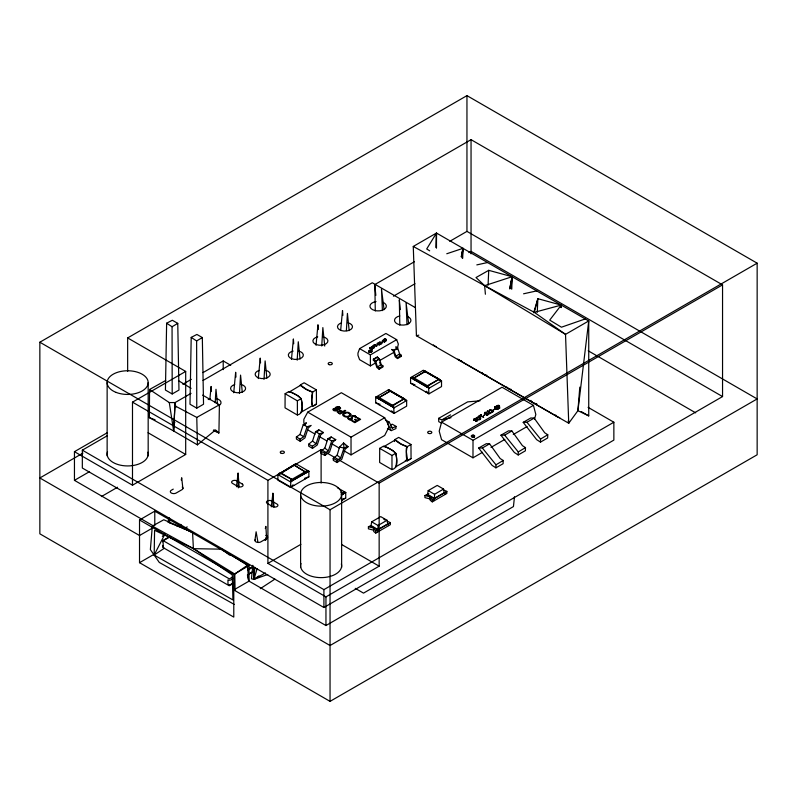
<?xml version="1.0" encoding="UTF-8"?>
<svg xmlns="http://www.w3.org/2000/svg" width="797" height="797" viewBox="0 0 797 797"><rect width="100%" height="100%" fill="white"/><g stroke="black" fill="none" stroke-linecap="round" stroke-linejoin="round"><path stroke-width="1.2" d="M202.647 395.123L219.404 404.796L218.916 432.95L215.529 429.932L197.437 444.856L173.646 430.988L175.101 402.565L191.061 393.349M397.115 349.624L398.331 344.095L396.677 339.671L370.396 354.874L370.386 365.913L375.656 362.874M343.627 450.614L351.029 454.888L351.029 437.164L307.732 412.139L303.856 419.292L303.826 422.54L304.932 424.632M373.375 360.204L373.385 359.128L377.35 357.016L379.502 359.088L381.245 364.618L382.958 365.962L382.899 366.989L379.073 369.19L376.842 367.457L374.988 361.718L373.375 360.204L377.35 357.016L378.635 359.158L374.988 361.718M285.117 393.738L285.037 407.845L297.311 415.008C304.683 413.404 302.063 403.82 301.176 398.669L297.988 395.76L291.802 392.453L288.853 391.546L285.117 393.738L297.381 400.831L301.176 398.669M378.007 529.587L378.027 525.492L387.063 520.272L387.711 524.008L378.007 529.587L371.043 525.542L371.691 521.836L380.717 516.615L387.063 520.272M379.711 448.352L379.631 462.459L391.905 469.622C399.108 467.889 396.747 458.514 395.77 453.284L392.582 450.375L386.396 447.067L383.447 446.161L379.711 448.352L391.975 455.446L395.77 453.284M434.524 498.384L434.544 494.289L443.57 489.069L444.218 492.805L434.524 498.384L427.551 494.339L428.198 490.623L437.234 485.413L443.57 489.069M149.557 389.494L169.293 402.565L175.101 402.565L173.646 430.988L149.368 417.648L149.557 389.494L165.726 380.478M436.357 247.927L436.477 233.043L588.734 320.952L588.734 415.895L577.915 410.694L579.798 387.143M378.545 344.543L378.475 343.377L377.061 343.407L378.685 343.158L379.093 344.702L380.548 344.165L379.043 345.041L378.675 343.716L377.389 343.497M486.22 414.35L486.917 415.376L488.661 413.952C487.575 417.239 485.283 408.951 484.397 413.653C485.612 410.973 487.166 415.845 486.23 413.145M488.83 412.856L489.527 413.872L491.261 412.447C490.175 415.735 487.894 407.446 487.007 412.149C488.212 409.469 489.766 414.34 488.83 411.641M534.468 419.272L535.823 414.48L533.432 405.354L473.019 440.293L472.98 457.817L482.524 452.298M266.626 539.2L265.879 526.379L265.321 528.57M495.923 467.839L495.973 464.8L482.384 448.004L478.648 448.053L492.068 465.358L495.923 467.839L503.096 463.695L503.206 460.477L500.157 458.524L489.587 443.819L486.26 443.7L478.648 448.053M518.199 454.977L518.259 451.939L504.67 435.132L500.924 435.192L514.344 452.497L518.199 454.977L525.372 450.833L525.482 447.615L522.433 445.662L511.863 430.958L508.536 430.838L500.924 435.192M540.486 442.116L540.535 439.077L526.947 422.271L523.201 422.33L536.62 439.635L540.486 442.116L547.659 437.971L547.758 434.754L544.72 432.791L534.139 418.096L530.812 417.977L523.201 422.33M166.633 323.203L165.427 390.052L172.192 393.967L178.966 390.052L177.761 323.373L172.331 320.264L166.633 323.203L172.062 326.76L172.192 393.967M191.2 337.39L189.995 404.238L196.769 408.154L203.534 404.238L202.328 337.559L196.899 334.451L191.2 337.39L196.63 340.947L196.769 408.154M390.689 391.347L404.228 398.719L391.646 405.783L378.107 398.161L390.699 390.789L404.228 398.719L391.656 406.43L378.107 398.161L390.699 390.789M425.578 371.771L439.127 379.143L426.534 386.206L412.995 378.585L425.588 371.213L439.127 379.143L426.544 386.854L412.995 378.585L425.588 371.213M436.128 247.459L436.477 233.043L413.264 246.452L416.423 335.736L568.739 423.247L577.915 410.694L588.734 320.952L565.521 334.351L484.656 285.665L413.264 246.452M462.698 258.278L462.977 248.345L446.768 253.755M511.774 289.132L512.122 276.718L488.73 270.332L476.008 277.545L484.656 285.665L534.299 312.344L565.521 334.351L568.739 423.247L568.171 420.886M561.188 307.572L561.257 305.092L537.875 298.706L533.641 312.753M390.43 425.04L392.244 424.193L396.019 426.375L395.96 428.577L391.227 430.629L387.442 428.417M488.073 285.177L488.73 270.332M537.268 312.304L537.875 298.706L534.299 312.344L561.257 305.092L561.048 307.503M215.17 402.794L215.987 389.295L217.481 404.059M239.439 393.519L240.555 375.108L242.298 392.343M264.006 379.332L265.122 360.921L266.865 378.157M297.181 360.184L298.287 341.774L300.041 359.009M321.749 345.998L322.855 327.587L324.728 346.047M346.386 330.586L347.422 313.4L349.176 330.635M379.073 369.19L379.143 368.164L377.449 366.869L375.636 361.29L373.385 359.128M397.633 347.89L393.788 350.132L391.646 349.445L393.409 351.088L395.262 356.817L397.504 358.56L401.319 356.349L401.389 355.332L399.636 353.918L397.633 347.89L395.75 346.834L397.055 348.518M397.504 358.56L397.564 357.534L395.85 356.209L393.788 350.132M381.434 343.368C377.33 341.983 380.398 340.947 381.773 343.597L380.936 343.985L381.624 343.238L380.279 343.029M252.828 565.332L251.463 578.801L253.934 579.369L254.861 567.315M247.558 576.241L248.664 580.844L247.449 565.262L221.705 549.183L193.492 548.655L232.276 574.886L232.933 599.952L154.17 555.051L154.588 530.294L193.392 548.595L192.565 532.356L163.784 519.764L152.327 526.1L150.364 549.611L159.29 562.433L234.218 604.405M462.15 257.989L462.977 248.345L461.314 256.783M511.076 288.763L512.122 276.718L484.656 285.665L485.393 294.242M209.84 399.715L211.085 386.465L211.404 391.287M233.72 392.762L235.653 372.279L235.972 377.101M258.288 378.575L260.22 358.092L260.539 362.914M291.463 359.427L293.396 338.944L293.714 343.766M316.03 345.24L317.963 324.758L318.282 329.579M340.708 329.848L342.521 310.571L342.849 315.393M498.205 405.733L497.448 405.822L499.061 406.052L498.294 406.908L499.012 406.57L498.424 405.663L496.93 406.121L499.948 407.865L498.045 408.961L495.684 409.409L494.628 407.018L497.796 407.765L498.454 408.722L497.667 408.383M492.984 411.411C483.191 408.323 497.378 410.116 492.207 412.228L491.629 411.989L493.044 411.192L491.908 410.794M514.483 496.78L513.447 506.563L363.512 593.127L355.253 588.355M168.147 522.533L168.705 517.821M236.47 486.748L238.084 473.199L239.14 486.828M271.289 506.852L272.903 493.303L273.969 506.932M337.29 410.126L337.231 409.469L340.379 408.801A2.281 1.315 0 0 0 340.429 407.845L338.157 406.679A2.202 1.275 0 0 0 336.593 406.849L335.856 407.247A2.401 1.385 0 0 0 335.427 408.194L333.475 408.751A1.963 1.136 0 0 0 332.897 409.678L333.943 410.704L335.935 410.973A1.933 1.116 0 0 0 336.962 410.575A1.783 1.026 0 0 0 337.29 410.126L337.798 409.578M312.643 392.044C312.544 395.402 309.166 411.312 316.459 403.94L316.379 389.863L304.115 382.779L300.31 384.931L306.506 389.384L312.643 392.044L316.379 389.863M394.445 441.548L394.904 439.536L398.709 437.394L410.973 444.477L407.237 446.659C404.029 448.91 410.057 462.748 405.274 460.367M254.97 540.157L256.116 531.778L257.879 541.84M280.315 473.209L293.864 464.94L306.447 472.651L292.897 480.033L280.315 473.209L293.864 464.94L306.447 472.651M379.013 343.965L379.093 344.702M510.508 287.677L510.867 285.236M511.226 282.805L512.122 276.718L509.741 288.763M461.901 255.658L462.977 248.345L461.333 256.734M560.899 307.522L561.257 305.092L549.711 320.105L561.437 327.208L585.247 318.939M486.718 414.769L486.937 413.394L486.997 414.908M489.318 413.264L489.547 411.89L489.597 413.404M383.666 446.748L395.212 439.954A30.615 17.673 0 0 0 406.53 446.509L407.018 447.346A30.615 17.673 -60 0 0 407.018 460.307L395.372 467.032M181.268 480.023L181.696 477.752L182.882 488.511M486.319 413.972L485.034 412.956M488.92 412.467L487.634 411.451M509.771 288.703L512.122 276.718M385.828 339.841C385.937 339.074 385.499 340.737 385.678 339.273C381.663 338.486 390.52 343.069 383.746 339.522C384.403 338.197 387.581 339.223 385.579 340.209M293.864 485.503L292.897 484.945L290.477 487.455L290.965 479.914L306.447 470.977L308.867 471.256L308.867 476.845L290.477 487.455L277.904 480.192L277.904 474.613L279.348 473.209L280.315 473.777L296.285 463.993L308.867 471.256L290.477 481.876L277.904 474.613L280.315 473.777L279.348 473.209M533.432 405.354L502.04 387.232L441.578 422.131L439.197 431.157L441.558 439.675L472.98 457.817M499.012 406.57L499.061 406.052M337.121 455.246L339.562 447.027L343.577 442.973L348.04 446.718L345.091 449.299L341.823 459.182L337.091 462.559L333.305 460.367L333.226 458.414L337.121 455.246L340.648 457.946L337.021 460.437L337.091 462.559M267.752 574.478L253.934 579.369L257.112 568.729M265.6 540.376L266.656 536.829L264.993 540.137M382.301 340.847C383.188 340.12 385.638 341.176 384.184 342.112L385.031 341.724C385.539 339.542 379.671 340.508 383.915 340.648L383.168 340.419M374.241 346.765L373.654 346.426L374.46 347.422L373.763 347.89L371.83 346.894L373.096 346.287L374.451 347.084A1.026 0.588 0 0 1 374.291 347.482L373.175 347.801M312.534 441.05L315.542 431.675L318.86 429.852L323.452 432.522L320.514 435.112L317.246 444.985L312.504 448.362L308.718 446.181L308.638 444.218L312.534 441.05L316.06 443.75L312.434 446.25L312.504 448.362M324.827 448.143L327.836 438.778L331.153 436.955L335.746 439.625L332.807 442.205L329.54 452.078L324.797 455.466L321.012 453.274L320.932 451.311L324.827 448.143L328.354 450.853L324.728 453.344L324.797 455.466M300.23 385.698L300.718 385.419A30.615 17.673 0 0 0 311.936 391.895L312.424 392.732A30.615 17.673 -60 0 0 312.424 405.693L300.778 412.418M303.249 424.582L307.104 426.784L311.159 425.429L308.22 428.009L304.952 437.892L300.21 441.269L296.424 439.077L296.364 436.965L299.971 434.475L303.249 424.582L306.387 422.719L305.072 424.801M300.21 441.269L300.14 439.147L303.767 436.656L307.104 426.784M316.06 443.75L319.398 433.877L323.452 432.522M328.354 450.853L331.691 440.98L335.746 439.625M340.648 457.946L343.985 448.073L343.577 442.973M396.677 339.671L385.907 333.465L359.616 348.628L357.963 353.071L357.963 355.283L359.577 359.656L370.386 365.913M165.009 533.9L154.17 555.051L164.401 548.187M369.728 348.14C371.472 345.828 367.547 349.664 371.631 348.349C371.342 349.973 373.225 349.225 371.791 348.189L370.187 348.399L370.236 347.602M489.537 410.634L490.922 410.066M317.435 431.894L318.86 429.852M329.729 438.998L331.153 436.955M334.112 409.319L334.571 410.316L336.105 410.176A1.285 0.747 0 0 0 336.503 409.678L336.503 409.598A1.186 0.687 0 0 0 335.338 408.931L334.112 409.319L334.959 408.951M379.053 342.72L380.657 342.521L379.91 342.292M378.754 399.167L378.107 396.936L377.14 398.052L377.14 397.494L378.107 396.936L393.588 405.872L394.077 413.414L406.649 406.151L406.649 400.562L388.269 389.952L375.686 397.215L375.686 402.794L394.077 413.414L391.656 410.903L390.689 411.461M413.643 379.591L412.995 377.36L412.029 378.475L412.029 377.917L412.995 377.36L428.477 386.296L428.965 393.838L441.538 386.575L441.538 380.986L423.157 370.376L410.575 377.639L410.575 383.218L428.965 393.838L426.544 391.327L425.578 391.885M300.469 385.33L289.072 392.134M369.908 347.801L372.418 348.339L371.711 349.265L372.568 348.688M162.359 536.381L163.953 534.618M474.285 419.86C476.945 418.405 479.376 421.513 475.62 421.175L477.224 420.308L474.723 420.268A1.136 0.658 0 0 1 473.916 420.168L473.687 419.102L475.351 418.774L474.145 419.79M387.571 423.556L389.135 422.021L385.28 419.79M290.477 481.876L291.931 480.471L290.965 479.914L291.931 481.039L291.931 480.471M351.168 419.391C353.011 418.594 349.843 416.741 351.607 415.865C352.882 414.699 357.684 416.522 355.572 417.668C349.993 411.571 355.173 425.06 347.602 418.425L348.448 417.937L350.192 419.371L351.766 418.863L349.415 418.923M474.604 418.973L474.016 419.471L474.504 420.039L477.762 420.129L476.716 419.65M301.027 412.507L301.266 412.139A30.615 17.673 -60 0 0 301.266 399.177L300.778 398.341A30.615 17.673 0 0 0 289.56 391.855L289.122 391.875M395.621 467.122L395.86 466.753A30.615 17.673 -60 0 0 395.86 453.792L395.372 452.955A30.615 17.673 0 0 0 384.154 446.469L383.716 446.489M495.067 406.759L497.298 408.164L497.796 407.765M339.114 408.851L339.373 408.662A1.395 0.807 0 0 0 339.592 408.124L338.008 407.237L336.394 407.865A1.594 0.917 0 0 0 336.673 408.692L339.114 408.851L337.201 408.971M177.203 526.488L180.232 524.346M393.409 351.088L396.139 349.166M381.823 342.889L380.548 343.686M385.11 340.947L384.802 341.744L383.795 341.803M235.065 590.159L234.796 574.069L247.449 565.262M247.937 569.168L253.416 566.318L253.934 579.369L258.905 575.912M373.534 530.174L368.413 528.829L368.413 526.747L373.444 528.042L373.743 531.539L375.776 533.083L390.341 524.675L390.341 522.603L387.681 521.417M430.051 498.972L424.921 497.617L424.921 495.545L429.952 496.84L430.25 500.337L432.293 501.871L446.858 493.463L446.858 491.39L444.188 490.215M384.682 341.495L383.536 341.146M260.31 588.664L274.885 579.13M381.125 343.547L381.624 343.238M384.373 341.674L384.871 341.365M407.147 460.915L411.053 458.554L410.973 444.477M395.85 356.209L399.636 353.918M312.683 406.211L316.459 403.94M407.277 460.825L411.053 458.554M495.973 464.8L503.206 460.477M518.259 451.939L525.482 447.615M540.535 439.077L547.758 434.754M172.062 326.76L177.761 323.373M196.63 340.947L202.328 337.559M306.357 472.063L292.897 480.033L280.405 472.601M341.146 494.568L343.218 493.333L343.298 493.931L341.216 495.067M377.449 366.869L381.245 364.618M233.511 583.265L229.257 585.775L162.817 547.409M247.329 575.085L252.649 571.947M482.384 448.004L489.587 443.819M504.67 435.132L511.863 430.958M526.947 422.271L534.139 418.096M474.863 418.485L473.478 419.999L477.264 420.537L476.028 421.115M39.85 342.222L466.952 95.63L757.15 263.179L757.15 454.778L330.048 701.37L39.85 533.821L39.85 342.222L330.048 509.761L757.15 263.179M127.65 371.392L127.65 337.928L471.047 139.664L722.55 284.868L722.55 396.567L325.953 625.545L249.033 581.133L233.78 589.939L330.048 645.52L757.15 398.928L466.952 231.389L449.777 241.312M132.491 485.194L132.491 402.146L185.691 371.432L185.691 454.469L132.491 485.194L74.45 451.68L74.45 480.342L153.711 526.1M182.842 384.244L191.34 379.342M203.026 372.597L223.21 360.941L230.731 365.285M74.45 451.68L107.436 432.641M588.086 407.347L613.859 422.231L613.859 440.103L323.911 607.503L82.33 468.028L82.33 450.156L107.117 435.839M203.046 380.458L372.279 282.756L415.227 307.552M82.968 453.085L39.85 477.971L139.525 535.524L152.745 527.893M374.61 284.698L414.34 261.765M74.45 480.342L89.523 471.635M393.449 296.165L415.008 283.722M468.895 252.609L471.047 251.364L722.55 396.567M101.388 496.571L117.557 487.236M379.86 360.443L394.605 351.925M173.268 489.119L171.335 490.235A3.417 1.973 0 0 0 171.335 493.024A3.417 1.973 0 0 0 176.177 493.024L181.975 489.677A3.417 1.973 0 0 0 182.204 487.027M307.732 412.139L341.355 392.712L384.692 417.738L388.557 425.17L388.597 427.73L384.682 435.461L351.029 454.888M139.525 519.963L233.78 574.378L233.78 617.097L139.525 562.682L139.525 519.963L154.777 511.156L249.033 565.571L249.033 581.133M389.723 390.231L388.747 390.789L389.723 390.231L388.269 389.952L406.649 400.562L394.077 407.825L375.686 397.215L378.107 396.936M424.612 370.655L423.635 371.213L424.612 370.655L423.157 370.376L441.538 380.986L428.965 388.249L410.575 377.639L412.995 377.36M379.073 404.756L380.039 404.199M413.962 385.18L414.928 384.622M392.622 406.43L393.588 405.872L392.622 406.988L392.622 406.43L394.077 407.825M427.511 386.854L428.477 386.296L427.511 387.412L427.511 386.854L428.965 388.249M163.166 540.804L170.478 536.58M184.067 528.73L187.205 526.927M132.491 402.146L267.912 480.332L321.111 449.618L379.153 483.131L722.55 284.868M351.029 437.164L384.692 417.738M139.525 562.682L153.761 554.463M441.966 419.83L450.544 414.868M341.236 493.453L343.298 492.257L345.719 492.536L345.719 498.125L341.405 500.616M341.634 494.897L345.719 492.536L337.33 487.694M495.794 408.921C498.384 407.486 494.798 410.196 495.276 407.357L496.89 408.293L494.628 407.018L496.89 408.403M498.663 407.118L499.659 406.311L498.852 405.364A1.186 0.687 0 0 0 498.065 405.284L496.103 406.161L499.49 408.124M495.684 409.409L497.258 408.502L498.045 408.961M233.78 574.378L249.033 565.571M232.963 578.692L230.871 579.897A2.052 1.186 0 0 1 227.972 579.897L227.972 584.37A2.052 1.186 0 0 0 230.871 584.37L232.963 583.155M247.598 570.244L252.828 567.225M247.598 574.707L251.782 572.296M267.912 480.332L267.912 563.379L300.897 544.331M491.012 447.386L504.81 439.416M513.298 434.514L527.086 426.534M424.921 495.545L428.856 493.473M375.776 533.083L375.776 531.001L390.341 522.603M432.293 501.871L432.293 499.799L446.858 491.39M82.33 450.156L323.911 589.631L613.859 422.231M267.912 563.379L325.953 596.883L379.153 566.169L379.153 483.131M397.564 357.534L401.389 355.332M379.143 368.164L382.958 365.962M179.425 526.179L181.497 524.994M375.636 361.29L379.502 359.088M441.618 423.147L438.748 421.683L438.639 418.345L467.63 401.887L480.013 400.811M169.173 536.919L162.847 540.476L229.307 578.851L232.594 577.148M183.958 528.62L186.07 527.435M253.934 579.369L265.411 572.913M175.101 405.912L196.769 417.419L219.404 404.796M368.413 526.747L370.386 525.821L377.579 529.965L377.579 531.838M390.52 426.973L392.413 428.069L396.019 426.375M384.333 339.492L385.529 339.203M369.19 352.523L371.601 351.836L369.19 352.523L368.772 351.268L372.05 350.879M305.6 477.891L308.867 476.845M345.719 498.125L341.365 499.52L342.331 500.078M338.864 408.971L337.549 409.07M334.65 409.11L335.338 408.931M416.423 335.736L418.794 335.158M451.022 417.718L441.697 419.949L438.639 418.345M476.815 264.893L487.555 262.532M523.579 293.794L536.69 290.905M294.83 464.272L295.797 464.83L294.83 464.272L296.285 463.993M307.413 471.535L307.413 472.093L306.447 470.977L308.867 471.256M344.264 492.815L344.264 493.373L343.298 492.257L345.719 492.536M475.072 419.86L476.337 419.66M349.036 418.674L350.6 419.312M353.709 416.134L352.702 416.164M492.626 410.814L491.6 410.893M369.947 350.182A1.714 0.986 0 0 1 372.05 351.387A1.714 0.986 0 0 1 369.18 351.836A1.714 0.986 0 0 1 369.947 350.182L370.396 350.142M337.27 409.598L338.396 409.598M354.077 416.253L352.951 416.094M340.797 411.332L339.602 411.172L342.132 411.939C340.618 409.857 336.344 412.169 339.791 413.284L344.962 410.296L345.739 410.754L339.93 414.101L337.31 412.159A2.022 1.166 0 0 1 337.569 411.382L340.359 410.585L342.77 411.571M410.575 377.639L412.029 377.917M375.686 397.215L377.14 397.494M339.562 447.027L343.985 448.073L348.04 446.718L345.938 445.991M472.98 437.095L474.215 437.443L474.404 435.909L472.98 435.122M339.691 407.177L338.157 406.679M410.575 383.218L413.842 384.274M375.686 402.794L378.954 403.85M441.538 380.986L439.127 380.149L440.093 379.591M406.649 400.562L404.228 399.725L405.205 399.167M149.368 417.648L155.096 419.81M407.237 446.659L401.1 443.999L394.904 439.536M169.602 522.842L192.565 532.356M213.327 430.559L218.916 432.95L213.785 429.802M338.695 406.779L340.15 407.506M308.638 444.218L312.434 446.25M320.932 451.311L324.728 453.344M333.226 458.414L337.021 460.437M152.327 526.1L193.392 548.595M341.136 492.147L343.218 493.333M315.542 431.675L319.398 433.877M327.836 438.778L331.691 440.98M299.971 434.475L303.767 436.656M588.196 350.79L695.681 412.846M581.222 411.561L588.734 415.895M459.211 360.085L557.492 416.831M374.58 345.121L376.742 346.366L374.261 345.31M480.681 415.496L483.699 417.239L480.222 415.765M441.578 422.131L473.019 440.293M357.215 420.398L355.163 419.212L354.526 419.581L356.578 420.766M428.198 490.623L434.544 494.289M426.893 494.608L434.086 498.763L434.086 500.626M307.692 429.852L315.094 434.126M319.318 436.567L326.72 440.841M332 443.899L339.402 448.173M127.65 337.928L185.691 371.432M296.364 436.965L300.14 439.147M304.514 478.24L305.48 478.798M371.691 521.836L378.027 525.492M272.763 501.602L277.017 504.053A3.078 1.773 0 0 1 277.017 506.573A3.078 1.773 0 0 1 272.664 506.573L267.344 503.495A3.078 1.773 0 0 1 267.344 500.984A3.078 1.773 0 0 1 271.697 500.984M148.073 432.751L185.691 454.469M341.534 544.451L379.153 566.169M359.616 348.628L370.396 354.874M178.498 380.697L191.111 388.348M341.206 492.646L343.298 493.931M193.492 548.655L234.796 574.069M429.693 250.836L426.704 248.963L436.477 233.043L436.477 247.847M354.605 415.835L356.418 417.18L355.253 416.164M492.935 410.495L493.582 410.943M221.705 549.183L229.586 555.13M399.128 354.635L401.319 356.349M432.293 499.799L429.952 496.84M383.606 518.907L384.891 520.033M375.776 531.001L373.444 528.042M371.85 347.064L372.896 347.761L371.83 346.894M389.135 422.021L392.413 428.069M387.97 424.542L391.227 430.629M495.276 407.357L495.834 409L495.595 408.134M379.661 362.197L380.697 365.235M169.293 402.565L173.646 430.988M175.101 402.565L175.778 407.426M384.064 309.674L381.474 288.813L382.411 310.591M408.662 323.841L406.101 302.96L407.008 324.758M400.323 309.595L399.327 299.792L399.815 325.166M375.835 295.378L374.849 285.555L375.287 310.96M169.502 518.01L169.731 522.912M196.769 417.419L197.437 444.856M426.534 386.206L426.544 386.854M391.646 405.783L391.656 406.43M272.903 493.303L273.102 506.753M238.084 473.199L238.293 487.874M391.975 455.446L391.985 469.563M297.381 400.831L297.391 414.948M471.047 139.664L471.047 253.815M466.952 95.63L466.952 231.389M444.875 492.536L444.875 494.399M388.368 523.739L388.368 525.612M341.634 494.299A20.523 11.845 0 0 1 310.86 504.561A20.523 11.845 0 0 1 310.86 484.038A20.523 11.845 0 0 1 341.634 494.299L341.634 567.524M330.048 509.761L330.048 701.37M325.953 596.883L325.953 625.545M323.911 589.631L323.911 607.503M321.111 449.618L321.111 483.082M300.599 494.299L300.599 567.524M223.21 360.941L223.21 369.629M154.777 511.156L154.777 525.522M148.172 382.6L148.172 455.824M107.137 382.6L107.137 455.824M147.903 452.188A20.523 11.845 0 0 1 127.291 465.936A20.523 11.845 0 0 1 107.525 451.779M341.365 563.877A20.523 11.845 0 0 1 320.753 577.626A20.523 11.845 0 0 1 300.987 563.469M174.902 422.609A8.199 4.732 0 0 1 174.144 422.769M559.753 417.698A6.974 4.025 0 0 1 555.678 415.018M536.76 403.77A6.974 4.025 0 0 1 530.961 400.423M511.475 389.504A6.974 4.025 0 0 1 506.772 387.053M486.907 375.317A6.974 4.025 0 0 1 481.976 372.468M461.642 361.001A6.974 4.025 0 0 1 457.926 359.068M436.407 346.645A6.974 4.025 0 0 1 433.359 344.882M266.088 370.386A7.522 4.344 0 0 1 268.519 376.991A7.522 4.344 0 0 1 256.823 376.991A7.522 4.344 0 0 1 259.254 370.386M240.794 384.393A7.522 4.344 0 0 1 244.261 390.938A7.522 4.344 0 0 1 232.425 391.297A7.522 4.344 0 0 1 234.687 384.572M216.226 398.58A7.522 4.344 0 0 1 218.846 405.703M208.206 399.556A7.522 4.344 0 0 1 210.109 398.759M298.536 351.059A7.522 4.344 0 0 1 301.844 357.723A7.522 4.344 0 0 1 289.829 357.723A7.522 4.344 0 0 1 293.147 351.059M323.104 336.872A7.522 4.344 0 0 1 326.421 343.537A7.522 4.344 0 0 1 314.397 343.537A7.522 4.344 0 0 1 317.714 336.872M347.671 322.685A7.522 4.344 0 0 1 351.138 329.231A7.522 4.344 0 0 1 339.303 329.589A7.522 4.344 0 0 1 341.564 322.875M407.875 316.678A8.199 4.732 0 0 1 408.094 323.931A8.199 4.732 0 0 1 395.691 322.795A8.199 4.732 0 0 1 399.775 315.941M382.61 302.202A8.199 4.732 0 0 1 383.736 309.635A8.199 4.732 0 0 1 370.974 308.469A8.199 4.732 0 0 1 376.025 301.595M255.379 539.569A3.417 1.973 0 0 0 256.355 542.08A3.417 1.973 0 0 0 260.808 541.89L266.616 538.543A3.417 1.973 0 0 0 265.809 535.405M162.837 545.517A2.052 1.186 0 0 0 163.166 546.951L163.166 542.478A2.052 1.186 0 0 1 162.837 541.053M371.412 346.864C374.67 350.8 375.696 343.726 371.412 346.864M476.247 417.937C481.209 423.994 483.042 413.145 476.247 417.937M350.899 414.291C349.395 420.786 336.334 414.33 346.456 412.298A3.527 2.032 0 0 1 348.887 412.577L350.899 414.291M349.873 414.241C348.438 419.511 339.074 413.962 346.884 412.846A2.461 1.415 0 0 1 348.518 413.065L349.873 414.241M476.895 417.777L477.921 419.073L480.272 418.794A1.435 0.827 0 0 0 480.501 418.246L478.598 417.13L476.895 417.777M375.028 344.563L373.315 345.549L375.028 344.563M377.569 344.663L376.652 345.191L377.569 344.663M382.68 341.714L381.763 342.242L382.68 341.714M357.494 417.538L356.857 417.907L359.198 419.252L354.665 421.872L352.473 420.607L351.836 420.975L354.804 422.689L360.613 419.332L357.494 417.538M481.298 414.709L478.897 416.094L481.298 414.709M484.855 414.858L483.57 415.596L484.855 414.858M494.608 409.22L493.333 409.957L494.608 409.22M492.058 411.919L492.656 411.68L492.058 411.919M242.188 483.948L236.868 480.88A3.078 1.773 0 0 0 232.515 480.88A3.078 1.773 0 0 0 232.515 483.39L237.835 486.469A3.078 1.773 0 0 0 242.188 486.469A3.078 1.773 0 0 0 242.188 483.948M428.686 433.458A2.082 1.205 0 0 0 431.835 432.432A2.082 1.205 0 0 0 428.716 431.366A2.082 1.205 0 0 0 428.686 433.458M329.171 364.657A2.082 1.205 0 0 0 332.319 363.631A2.082 1.205 0 0 0 329.211 362.575A2.082 1.205 0 0 0 329.171 364.657M281.261 453.314A2.082 1.205 0 0 0 284.409 452.288A2.082 1.205 0 0 0 281.301 451.232A2.082 1.205 0 0 0 281.261 453.314M471.764 436.806A1.714 0.986 0 0 0 474.633 436.367A1.714 0.986 0 0 0 472.541 435.152A1.714 0.986 0 0 0 471.764 436.806M116.153 392.413A20.523 11.845 0 0 0 148.122 383.447A20.523 11.845 0 0 0 118.683 371.95A20.523 11.845 0 0 0 116.153 392.413"/></g></svg>
